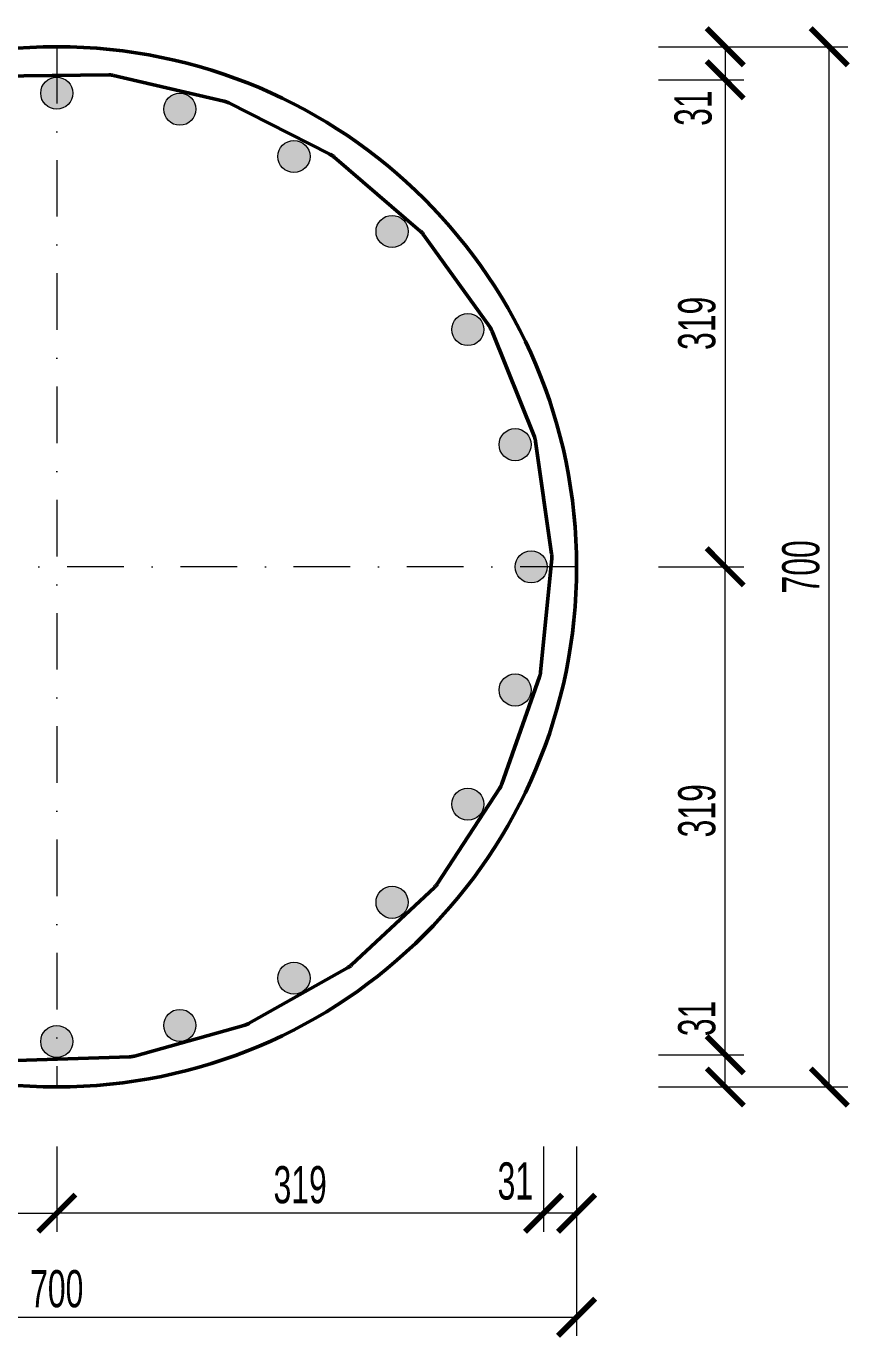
# Model space of a CAD drawing. Extents: x -483223 to 550073, y -164053 to -64662.
# Drawn here: x -247838 to -242293, y -97348 to -88522 of the extents above; entities that cross this region are included whole.
import ezdxf

# ---------------------------------------------------------------- set-up
doc = ezdxf.new("R2010")
doc.units = 0
doc.header["$MEASUREMENT"] = 0
doc.linetypes.add('DASHDOT', pattern=[25.4, 12.7, -6.35, 0, -6.35])
doc.layers.get('0').update_dxf_attribs({"color": 40, "linetype": 'CONTINUOUS'})
doc.layers.get('Defpoints').update_dxf_attribs({"linetype": 'CONTINUOUS'})
for name, color, linetype, lineweight in [('АРМАТУРА', 11, 'CONTINUOUS', 50), ('ОСН. ПОТОВЩЕНА', 251, 'CONTINUOUS', 30), ('РОЗМІР', 250, 'CONTINUOUS', 15), ('ШТРИХУВАННЯ', 250, 'CONTINUOUS', 9)]:
    doc.layers.add(name, color=color, linetype=linetype, lineweight=lineweight)
doc.layers.add('ВІСЬ', color=197, linetype='DASHDOT', lineweight=15, transparency=0.5)
doc.styles.add('РОЗМІР', font='ARIALN.TTF', dxfattribs={"width": 0.75})
doc.dimstyles.new('М 10', dxfattribs={"dimtxt": 250, "dimasz": 250, "dimexe": 125, "dimexo": 250, "dimgap": 62.5, "dimtad": 1, "dimlfac": 0.1, "dimtxsty": 'РОЗМІР', "dimblk": 'ARCHTICK', "dimcen": 250, "dimadec": 0, "dimazin": 0, "dimtfac": 1, "dimtix": 1, "dimtmove": 2, "dimatfit": 3, "dimfxl": 125, "dimlwd": -1, "dimlwe": -1, "dimarcsym": 0})

# ---------------------------------------------------------------- blocks, each defined once
blk = doc.blocks.new('_ArchTick')
at = {"color": 0, "linetype": 'ByBlock', "const_width": 0.15}
blk.add_lwpolyline([(-0.5, -0.5), (0.5, 0.5)], dxfattribs=at)
blk = doc.blocks.new('*D628')
at = {"layer": 'Defpoints', "color": 0, "ltscale": 30, "transparency": 16777216}
for p in [(-243831.6, -88660.2), (-242431.6, -88660.2), (-243831.6, -95660.2)]:
    blk.add_point(p, dxfattribs=at)
at = {"layer": 'РОЗМІР', "color": 0, "ltscale": 30, "transparency": 16777216}
for p, q in [((-243581.6, -88660.2), (-242306.6, -88660.2)), ((-242431.6, -95660.2), (-242431.6, -88660.2)), ((-243581.6, -95660.2), (-242306.6, -95660.2))]:
    blk.add_line(p, q, dxfattribs=at)
at = {"layer": 'РОЗМІР', "color": 0, "ltscale": 30, "transparency": 16777216, "xscale": 250, "yscale": 250, "zscale": 250}
for p, rotation in [((-242431.6, -88660.2), 90), ((-242431.6, -95660.2), 270)]:
    blk.add_blockref('_ArchTick', p, dxfattribs=dict(at, rotation=rotation))
at = {"layer": 'РОЗМІР', "color": 0, "ltscale": 30, "transparency": 16777216, "insert": (-242621.8, -92160.2), "char_height": 250, "attachment_point": 5, "rotation": 90, "style": 'РОЗМІР'}
blk.add_mtext('700', dxfattribs=at)
blk = doc.blocks.new('*D629')
at = {"layer": 'Defpoints', "color": 0, "ltscale": 30, "transparency": 16777216}
for p in [(-243831.6, -88660.2), (-243831.6, -88882.9), (-243131.6, -88882.9)]:
    blk.add_point(p, dxfattribs=at)
at = {"layer": 'РОЗМІР', "color": 0, "ltscale": 30, "transparency": 16777216}
for p, q in [((-243581.6, -88660.2), (-243006.6, -88660.2)), ((-243131.6, -88660.2), (-243131.6, -88882.9)), ((-243581.6, -88882.9), (-243006.6, -88882.9))]:
    blk.add_line(p, q, dxfattribs=at)
at = {"layer": 'РОЗМІР', "color": 0, "ltscale": 30, "transparency": 16777216, "xscale": 250, "yscale": 250, "zscale": 250}
for p, rotation in [((-243131.6, -88660.2), 90), ((-243131.6, -88882.9), 270)]:
    blk.add_blockref('_ArchTick', p, dxfattribs=dict(at, rotation=rotation))
at = {"layer": 'РОЗМІР', "color": 0, "ltscale": 30, "transparency": 16777216, "insert": (-243346.9, -89073), "char_height": 250, "attachment_point": 5, "rotation": 90, "style": 'РОЗМІР'}
blk.add_mtext('31', dxfattribs=at)
blk = doc.blocks.new('*D630')
at = {"layer": 'Defpoints', "color": 0, "ltscale": 30, "transparency": 16777216}
for p in [(-243831.6, -88882.9), (-243831.6, -92160.2), (-243131.6, -92160.2)]:
    blk.add_point(p, dxfattribs=at)
at = {"layer": 'РОЗМІР', "color": 0, "ltscale": 30, "transparency": 16777216}
for p, q in [((-243581.6, -88882.9), (-243006.6, -88882.9)), ((-243131.6, -88882.9), (-243131.6, -92160.2)), ((-243581.6, -92160.2), (-243006.6, -92160.2))]:
    blk.add_line(p, q, dxfattribs=at)
at = {"layer": 'РОЗМІР', "color": 0, "ltscale": 30, "transparency": 16777216, "xscale": 250, "yscale": 250, "zscale": 250}
for p, rotation in [((-243131.6, -88882.9), 90), ((-243131.6, -92160.2), 270)]:
    blk.add_blockref('_ArchTick', p, dxfattribs=dict(at, rotation=rotation))
at = {"layer": 'РОЗМІР', "color": 0, "ltscale": 30, "transparency": 16777216, "insert": (-243321.8, -90521.5), "char_height": 250, "attachment_point": 5, "rotation": 90, "style": 'РОЗМІР'}
blk.add_mtext('319', dxfattribs=at)
blk = doc.blocks.new('*D631')
at = {"layer": 'Defpoints', "color": 0, "ltscale": 30, "transparency": 16777216}
for p in [(-243831.6, -95443.1), (-243131.6, -95443.1), (-243831.6, -95660.2)]:
    blk.add_point(p, dxfattribs=at)
at = {"layer": 'РОЗМІР', "color": 0, "ltscale": 30, "transparency": 16777216}
for p, q in [((-243581.6, -95443.1), (-243006.6, -95443.1)), ((-243131.6, -95660.2), (-243131.6, -95443.1)), ((-243581.6, -95660.2), (-243006.6, -95660.2))]:
    blk.add_line(p, q, dxfattribs=at)
at = {"layer": 'РОЗМІР', "color": 0, "ltscale": 30, "transparency": 16777216, "xscale": 250, "yscale": 250, "zscale": 250}
for p, rotation in [((-243131.6, -95443.1), 90), ((-243131.6, -95660.2), 270)]:
    blk.add_blockref('_ArchTick', p, dxfattribs=dict(at, rotation=rotation))
at = {"layer": 'РОЗМІР', "color": 0, "ltscale": 30, "transparency": 16777216, "insert": (-243321.8, -95199), "char_height": 250, "attachment_point": 5, "rotation": 90, "style": 'РОЗМІР'}
blk.add_mtext('31', dxfattribs=at)
blk = doc.blocks.new('*D632')
at = {"layer": 'Defpoints', "color": 0, "ltscale": 30, "transparency": 16777216}
for p in [(-243831.6, -92160.2), (-243131.6, -92160.2), (-243831.6, -95443.1)]:
    blk.add_point(p, dxfattribs=at)
at = {"layer": 'РОЗМІР', "color": 0, "ltscale": 30, "transparency": 16777216}
for p, q in [((-243581.6, -92160.2), (-243006.6, -92160.2)), ((-243131.6, -95443.1), (-243131.6, -92160.2)), ((-243581.6, -95443.1), (-243006.6, -95443.1))]:
    blk.add_line(p, q, dxfattribs=at)
at = {"layer": 'РОЗМІР', "color": 0, "ltscale": 30, "transparency": 16777216, "xscale": 250, "yscale": 250, "zscale": 250}
for p, rotation in [((-243131.6, -92160.2), 90), ((-243131.6, -95443.1), 270)]:
    blk.add_blockref('_ArchTick', p, dxfattribs=dict(at, rotation=rotation))
at = {"layer": 'РОЗМІР', "color": 0, "ltscale": 30, "transparency": 16777216, "insert": (-243321.8, -93801.7), "char_height": 250, "attachment_point": 5, "rotation": 90, "style": 'РОЗМІР'}
blk.add_mtext('319', dxfattribs=at)
blk = doc.blocks.new('*D633')
at = {"layer": 'Defpoints', "color": 0, "ltscale": 30, "transparency": 16777216}
for p in [(-251132.1, -95809.7), (-244132.1, -95809.7), (-244132.1, -97209.7)]:
    blk.add_point(p, dxfattribs=at)
at = {"layer": 'РОЗМІР', "color": 0, "ltscale": 30, "transparency": 16777216}
for p, q in [((-251132.1, -96059.7), (-251132.1, -97334.7)), ((-244132.1, -96059.7), (-244132.1, -97334.7)), ((-251132.1, -97209.7), (-244132.1, -97209.7))]:
    blk.add_line(p, q, dxfattribs=at)
at = {"layer": 'РОЗМІР', "color": 0, "ltscale": 30, "transparency": 16777216, "xscale": 250, "yscale": 250, "zscale": 250, "rotation": 180}
blk.add_blockref('_ArchTick', (-251132.1, -97209.7), dxfattribs=at)
at = {"layer": 'РОЗМІР', "color": 0, "ltscale": 30, "transparency": 16777216, "xscale": 250, "yscale": 250, "zscale": 250}
blk.add_blockref('_ArchTick', (-244132.1, -97209.7), dxfattribs=at)
at = {"layer": 'РОЗМІР', "color": 0, "ltscale": 30, "transparency": 16777216, "insert": (-247632.1, -97019.5), "char_height": 250, "attachment_point": 5, "style": 'РОЗМІР'}
blk.add_mtext('700', dxfattribs=at)
blk = doc.blocks.new('*D634')
at = {"layer": 'Defpoints', "color": 0, "ltscale": 30, "transparency": 16777216}
for p in [(-244354.7, -95809.7), (-244132.1, -95809.7), (-244354.7, -96509.7)]:
    blk.add_point(p, dxfattribs=at)
at = {"layer": 'РОЗМІР', "color": 0, "ltscale": 30, "transparency": 16777216}
for p, q in [((-244354.7, -96059.7), (-244354.7, -96634.7)), ((-244132.1, -96059.7), (-244132.1, -96634.7)), ((-244132.1, -96509.7), (-244354.7, -96509.7))]:
    blk.add_line(p, q, dxfattribs=at)
at = {"layer": 'РОЗМІР', "color": 0, "ltscale": 30, "transparency": 16777216, "xscale": 250, "yscale": 250, "zscale": 250, "rotation": 180}
blk.add_blockref('_ArchTick', (-244354.7, -96509.7), dxfattribs=at)
at = {"layer": 'РОЗМІР', "color": 0, "ltscale": 30, "transparency": 16777216, "xscale": 250, "yscale": 250, "zscale": 250}
blk.add_blockref('_ArchTick', (-244132.1, -96509.7), dxfattribs=at)
at = {"layer": 'РОЗМІР', "color": 0, "ltscale": 30, "transparency": 16777216, "insert": (-244544.9, -96294.4), "char_height": 250, "attachment_point": 5, "style": 'РОЗМІР'}
blk.add_mtext('31', dxfattribs=at)
blk = doc.blocks.new('*D635')
at = {"layer": 'Defpoints', "color": 0, "ltscale": 30, "transparency": 16777216}
for p in [(-247632.1, -95809.7), (-244354.7, -95809.7), (-247632.1, -96509.7)]:
    blk.add_point(p, dxfattribs=at)
at = {"layer": 'РОЗМІР', "color": 0, "ltscale": 30, "transparency": 16777216}
for p, q in [((-247632.1, -96059.7), (-247632.1, -96634.7)), ((-244354.7, -96059.7), (-244354.7, -96634.7)), ((-244354.7, -96509.7), (-247632.1, -96509.7))]:
    blk.add_line(p, q, dxfattribs=at)
at = {"layer": 'РОЗМІР', "color": 0, "ltscale": 30, "transparency": 16777216, "xscale": 250, "yscale": 250, "zscale": 250, "rotation": 180}
blk.add_blockref('_ArchTick', (-247632.1, -96509.7), dxfattribs=at)
at = {"layer": 'РОЗМІР', "color": 0, "ltscale": 30, "transparency": 16777216, "xscale": 250, "yscale": 250, "zscale": 250}
blk.add_blockref('_ArchTick', (-244354.7, -96509.7), dxfattribs=at)
at = {"layer": 'РОЗМІР', "color": 0, "ltscale": 30, "transparency": 16777216, "insert": (-245993.4, -96319.5), "char_height": 250, "attachment_point": 5, "style": 'РОЗМІР'}
blk.add_mtext('319', dxfattribs=at)
blk = doc.blocks.new('*D637')
at = {"layer": 'Defpoints', "color": 0, "ltscale": 30, "transparency": 16777216}
for p in [(-250915, -95809.7), (-247632.1, -95809.7), (-247632.1, -96509.7)]:
    blk.add_point(p, dxfattribs=at)
at = {"layer": 'РОЗМІР', "color": 0, "ltscale": 30, "transparency": 16777216}
for p, q in [((-250915, -96059.7), (-250915, -96634.7)), ((-247632.1, -96059.7), (-247632.1, -96634.7)), ((-250915, -96509.7), (-247632.1, -96509.7))]:
    blk.add_line(p, q, dxfattribs=at)
at = {"layer": 'РОЗМІР', "color": 0, "ltscale": 30, "transparency": 16777216, "xscale": 250, "yscale": 250, "zscale": 250, "rotation": 180}
blk.add_blockref('_ArchTick', (-250915, -96509.7), dxfattribs=at)
at = {"layer": 'РОЗМІР', "color": 0, "ltscale": 30, "transparency": 16777216, "xscale": 250, "yscale": 250, "zscale": 250}
blk.add_blockref('_ArchTick', (-247632.1, -96509.7), dxfattribs=at)
at = {"layer": 'РОЗМІР', "color": 0, "ltscale": 30, "transparency": 16777216, "insert": (-249273.5, -96319.5), "char_height": 250, "attachment_point": 5, "style": 'РОЗМІР'}
blk.add_mtext('319', dxfattribs=at)

msp = doc.modelspace()

# ---------------------------------------------------------------- hatches: boundary and pattern name
at = {"layer": 'ШТРИХУВАННЯ'}
h = msp.add_hatch(color=7, dxfattribs=at)
h.set_gradient(color1=(51, 51, 51), color2=(51, 51, 51), tint=1)
h.paths.add_polyline_path([(-247740.12, -88972.3799, 1), (-247523.9965, -88972.3799, 1)])
h = msp.add_hatch(color=7, dxfattribs=at)
h.set_gradient(color1=(51, 51, 51), color2=(51, 51, 51), tint=1)
h.paths.add_polyline_path([(-246911.6465, -89080.4416, 1), (-246695.523, -89080.4416, 1)])
h = msp.add_hatch(color=7, dxfattribs=at)
h.set_gradient(color1=(51, 51, 51), color2=(51, 51, 51), tint=1)
h.paths.add_polyline_path([(-246143.2074, -89398.6234, 1), (-245927.0839, -89398.6234, 1)])
h = msp.add_hatch(color=7, dxfattribs=at)
h.set_gradient(color1=(51, 51, 51), color2=(51, 51, 51), tint=1)
h.paths.add_polyline_path([(-245482.8301, -89902.9116, 1), (-245266.7066, -89902.9116, 1)])
h = msp.add_hatch(color=7, dxfattribs=at)
h.set_gradient(color1=(51, 51, 51), color2=(51, 51, 51), tint=1)
h.paths.add_polyline_path([(-244972.5385, -90563.289, 1), (-244756.415, -90563.289, 1)])
h = msp.add_hatch(color=7, dxfattribs=at)
h.set_gradient(color1=(51, 51, 51), color2=(51, 51, 51), tint=1)
h.paths.add_polyline_path([(-244654.3567, -91337.7315, 1), (-244438.2332, -91337.7315, 1)])
h = msp.add_hatch(color=7, dxfattribs=at)
h.set_gradient(color1=(51, 51, 51), color2=(51, 51, 51), tint=1)
h.paths.add_polyline_path([(-244546.2949, -92160.2015, 1), (-244330.1714, -92160.2015, 1)])
h = msp.add_hatch(color=7, dxfattribs=at)
h.set_gradient(color1=(51, 51, 51), color2=(51, 51, 51), tint=1)
h.paths.add_polyline_path([(-244654.3567, -92988.6749, 1), (-244438.2332, -92988.6749, 1)])
h = msp.add_hatch(color=7, dxfattribs=at)
h.set_gradient(color1=(51, 51, 51), color2=(51, 51, 51), tint=1)
h.paths.add_polyline_path([(-244972.5385, -93757.114, 1), (-244756.415, -93757.114, 1)])
h = msp.add_hatch(color=7, dxfattribs=at)
h.set_gradient(color1=(51, 51, 51), color2=(51, 51, 51), tint=1)
h.paths.add_polyline_path([(-245482.8301, -94417.4914, 1), (-245266.7066, -94417.4914, 1)])
h = msp.add_hatch(color=7, dxfattribs=at)
h.set_gradient(color1=(51, 51, 51), color2=(51, 51, 51), tint=1)
h.paths.add_polyline_path([(-246143.2074, -94927.783, 1), (-245927.0839, -94927.783, 1)])
h = msp.add_hatch(color=7, dxfattribs=at)
h.set_gradient(color1=(51, 51, 51), color2=(51, 51, 51), tint=1)
h.paths.add_polyline_path([(-246911.6465, -95245.9648, 1), (-246695.523, -95245.9648, 1)])
h = msp.add_hatch(color=7, dxfattribs=at)
h.set_gradient(color1=(51, 51, 51), color2=(51, 51, 51), tint=1)
h.paths.add_polyline_path([(-247740.12, -95354.0265, 1), (-247523.9965, -95354.0265, 1)])

# ---------------------------------------------------------------- linework, layer by layer
at = {"layer": 'АРМАТУРА', "color": 7}
for p, q in [((-248046.3466, -88857.5628), (-247282.1898, -88849.3128)), ((-247282.1898, -88849.311), (-247279.7458, -88849.333)), ((-247279.7458, -88849.333), (-247277.3036, -88849.3989)), ((-247277.3036, -88849.3989), (-247274.8614, -88849.5052)), ((-247274.8614, -88849.5052), (-247272.4229, -88849.6536)), ((-247272.4229, -88849.6536), (-247269.988, -88849.846)), ((-247269.988, -88849.846), (-247267.555, -88850.0805)), ((-247267.555, -88850.0805), (-247265.1275, -88850.3553)), ((-247265.1275, -88850.3553), (-247262.7036, -88850.6741)), ((-247262.7036, -88850.6741), (-247260.2871, -88851.035)), ((-247260.2871, -88851.035), (-247257.8778, -88851.4381)), ((-247257.8778, -88851.4381), (-247255.4741, -88851.8833)), ((-247255.4741, -88851.8833), (-247253.0796, -88852.3706)), ((-247253.0796, -88852.3706), (-247250.6942, -88852.8983)), ((-247250.6942, -88852.8983), (-247250.3644, -88852.9752)), ((-247250.3644, -88852.9752), (-246506.1483, -89026.6035)), ((-246506.1483, -89026.6035), (-246503.7738, -89027.1788)), ((-246503.7738, -89027.1788), (-246501.4104, -89027.7962)), ((-246501.4104, -89027.7962), (-246499.0562, -89028.4539)), ((-246499.0562, -89028.4539), (-246496.7148, -89029.1538)), ((-246496.7148, -89029.1538), (-246494.3862, -89029.8939)), ((-246494.3862, -89029.8939), (-246492.0704, -89030.6744)), ((-246492.0704, -89030.6744), (-246489.7692, -89031.4952)), ((-246489.7692, -89031.4952), (-246487.4828, -89032.3563)), ((-246487.4828, -89032.3563), (-246485.211, -89033.2577)), ((-246485.211, -89033.2577), (-246482.9557, -89034.1976)), ((-246482.9557, -89034.1976), (-246480.7168, -89035.1777)), ((-246480.7168, -89035.1777), (-246478.4945, -89036.1963)), ((-246478.4945, -89036.1963), (-246476.2923, -89037.2517)), ((-246476.2923, -89037.2517), (-246474.6343, -89038.0798)), ((-246474.6343, -89038.0798), (-245793.0228, -89383.6324)), ((-245793.0228, -89383.6324), (-245790.8518, -89384.7574)), ((-245790.8518, -89384.7574), (-245788.7028, -89385.9189)), ((-245788.7028, -89385.9189), (-245786.572, -89387.1171)), ((-245786.572, -89387.1171), (-245784.4651, -89388.3519)), ((-245784.4651, -89388.3519), (-245782.3783, -89389.6253)), ((-245782.3783, -89389.6253), (-245780.3154, -89390.9334)), ((-245780.3154, -89390.9334), (-245778.2744, -89392.2781)), ((-245778.2744, -89392.2781), (-245776.2573, -89393.6577)), ((-245776.2573, -89393.6577), (-245774.2658, -89395.0721)), ((-245774.2658, -89395.0721), (-245772.2981, -89396.5231)), ((-245772.2981, -89396.5231), (-245770.3561, -89398.0053)), ((-245770.3561, -89398.0053), (-245768.4415, -89399.5223)), ((-245768.4415, -89399.5223), (-245766.5526, -89401.0722)), ((-245766.5526, -89401.0722), (-245765.1383, -89402.2686)), ((-245765.1383, -89402.2686), (-245185.2011, -89899.9388)), ((-245185.2011, -89899.9407), (-245183.3599, -89901.5474)), ((-245183.3599, -89901.5474), (-245181.5479, -89903.1872)), ((-245181.5479, -89903.1872), (-245179.7653, -89904.858)), ((-245179.7653, -89904.858), (-245178.0102, -89906.5582)), ((-245178.0102, -89906.5582), (-245176.2862, -89908.2914)), ((-245176.2862, -89908.2914), (-245174.5933, -89910.052)), ((-245174.5933, -89910.052), (-245172.9316, -89911.842)), ((-245172.9316, -89911.842), (-245171.301, -89913.6631)), ((-245171.301, -89913.6631), (-245169.7016, -89915.5099)), ((-245169.7016, -89915.5099), (-245168.1351, -89917.3859)), ((-245168.1351, -89917.3859), (-245166.6017, -89919.2876)), ((-245166.6017, -89919.2876), (-245165.1012, -89921.2187)), ((-245165.1012, -89921.2187), (-245163.6355, -89923.1717)), ((-245163.6355, -89923.1717), (-245162.5472, -89924.6704)), ((-245162.5472, -89924.6704), (-244717.5297, -90545.9287)), ((-244717.5297, -90545.9287), (-244716.1263, -90547.9294)), ((-244716.1263, -90547.9294), (-244714.7559, -90549.952)), ((-244714.7559, -90549.952), (-244713.4203, -90551.9966)), ((-244713.4203, -90551.9966), (-244712.1214, -90554.0669)), ((-244712.1214, -90554.0669), (-244710.8572, -90556.1592)), ((-244710.8572, -90556.1592), (-244709.6315, -90558.2734)), ((-244709.6315, -90558.2734), (-244708.4425, -90560.4078)), ((-244708.4425, -90560.4078), (-244707.2919, -90562.5642)), ((-244707.2919, -90562.5642), (-244706.178, -90564.737)), ((-244706.178, -90564.737), (-244705.1007, -90566.9319)), ((-244705.1007, -90566.9319), (-244704.0638, -90569.1451)), ((-244704.0638, -90569.1451), (-244703.0653, -90571.3747)), ((-244703.0653, -90571.3747), (-244702.1053, -90573.6227)), ((-244702.1053, -90573.6227), (-244701.4036, -90575.3376)), ((-244701.4036, -90575.3357), (-244416.8159, -91284.5698)), ((-244416.8159, -91284.5698), (-244415.9273, -91286.8452)), ((-244415.9273, -91286.8452), (-244415.0772, -91289.1353)), ((-244415.0772, -91289.1353), (-244414.2656, -91291.442)), ((-244414.2656, -91291.442), (-244413.4962, -91293.7614)), ((-244413.4962, -91293.7614), (-244412.767, -91296.0919)), ((-244412.767, -91296.0919), (-244412.0781, -91298.4369)), ((-244412.0781, -91298.4369), (-244411.4313, -91300.793)), ((-244411.4313, -91300.793), (-244410.8249, -91303.1601)), ((-244410.8249, -91303.1601), (-244410.2588, -91305.5382)), ((-244410.2588, -91305.5382), (-244409.7367, -91307.9254)), ((-244409.7367, -91307.9254), (-244409.2548, -91310.32)), ((-244409.2548, -91310.32), (-244408.8151, -91312.7237)), ((-244408.8151, -91312.7237), (-244408.4175, -91315.1347)), ((-244408.4175, -91315.1347), (-244408.1427, -91316.9668)), ((-244408.1427, -91316.9668), (-244300.2997, -92073.5203)), ((-244299.5742, -92107.0515), (-244374.6556, -92867.555)), ((-244300.2997, -92073.5203), (-244299.9754, -92075.9424)), ((-244299.9754, -92075.9424), (-244299.6933, -92078.3699)), ((-244299.6933, -92078.3699), (-244299.4551, -92080.8011)), ((-244299.4057, -92105.2066), (-244299.5742, -92107.0515)), ((-244299.4551, -92080.8011), (-244299.2591, -92083.2378)), ((-244299.2188, -92102.7698), (-244299.4057, -92105.2066)), ((-244299.2591, -92083.2378), (-244299.1034, -92085.6763)), ((-244299.0741, -92100.3313), (-244299.2188, -92102.7698)), ((-244299.1034, -92085.6763), (-244298.9934, -92088.1167)), ((-244298.9733, -92097.8891), (-244299.0741, -92100.3313)), ((-244298.9934, -92088.1167), (-244298.9238, -92090.5607)), ((-244298.9147, -92095.447), (-244298.9733, -92097.8891)), ((-244298.9238, -92090.5607), (-244298.8982, -92093.0029)), ((-244298.8982, -92093.0029), (-244298.9147, -92095.447)), ((-244381.9235, -92900.2965), (-244635.6275, -93621.1552)), ((-244381.3189, -92898.5468), (-244381.9235, -92900.2965)), ((-244380.5586, -92896.2237), (-244381.3189, -92898.5468)), ((-244379.8386, -92893.8878), (-244380.5586, -92896.2237)), ((-244379.1607, -92891.5409), (-244379.8386, -92893.8878)), ((-244378.5232, -92889.183), (-244379.1607, -92891.5409)), ((-244377.9259, -92886.8122), (-244378.5232, -92889.183)), ((-244377.3707, -92884.4323), (-244377.9259, -92886.8122)), ((-244376.856, -92882.0433), (-244377.3707, -92884.4323)), ((-244376.3851, -92879.6469), (-244376.856, -92882.0433)), ((-244375.9545, -92877.2413), (-244376.3851, -92879.6469)), ((-244375.5661, -92874.8285), (-244375.9545, -92877.2413)), ((-244375.2198, -92872.4101), (-244375.5661, -92874.8285)), ((-244374.9176, -92869.9844), (-244375.2198, -92872.4101)), ((-244374.6556, -92867.555), (-244374.9176, -92869.9844)), ((-244645.704, -93643.3841), (-244646.9205, -93645.502)), ((-244644.5241, -93641.2442), (-244645.704, -93643.3841)), ((-244643.3809, -93639.0842), (-244644.5241, -93641.2442)), ((-244642.2761, -93636.9039), (-244643.3809, -93639.0842)), ((-244641.208, -93634.7054), (-244642.2761, -93636.9039)), ((-244640.1802, -93632.4886), (-244641.208, -93634.7054)), ((-244639.1909, -93630.2553), (-244640.1802, -93632.4886)), ((-244638.24, -93628.0036), (-244639.1909, -93630.2553)), ((-244637.3295, -93625.7373), (-244638.24, -93628.0036)), ((-244636.4574, -93623.4527), (-244637.3295, -93625.7373)), ((-244635.6275, -93621.1552), (-244636.4574, -93623.4527)), ((-244650.4693, -93651.231), (-245068.249, -94291.1218)), ((-244649.4653, -93649.6737), (-244650.4693, -93651.231)), ((-244648.1755, -93647.5998), (-244649.4653, -93649.6737)), ((-244646.9205, -93645.502), (-244648.1755, -93647.5998)), ((-245089.8146, -94316.8097), (-245647.7262, -94839.0521)), ((-245088.4717, -94315.5346), (-245089.8146, -94316.8097)), ((-245086.7239, -94313.8252), (-245088.4717, -94315.5346)), ((-245085.0072, -94312.0865), (-245086.7239, -94313.8252)), ((-245083.3216, -94310.3185), (-245085.0072, -94312.0865)), ((-245081.6672, -94308.5194), (-245083.3216, -94310.3185)), ((-245080.0422, -94306.6946), (-245081.6672, -94308.5194)), ((-245078.4519, -94304.8387), (-245080.0422, -94306.6946)), ((-245076.8928, -94302.9571), (-245078.4519, -94304.8387)), ((-245075.3666, -94301.0481), (-245076.8928, -94302.9571)), ((-245073.8753, -94299.1134), (-245075.3666, -94301.0481)), ((-245072.417, -94297.1531), (-245073.8753, -94299.1134)), ((-245070.9934, -94295.1671), (-245072.417, -94297.1531)), ((-245069.6028, -94293.1573), (-245070.9934, -94295.1671)), ((-245068.249, -94291.1218), (-245069.6028, -94293.1573)), ((-245674.779, -94858.8754), (-246340.8377, -95233.5329)), ((-245673.1723, -94857.9575), (-245674.779, -94858.8754)), ((-245671.069, -94856.7136), (-245673.1723, -94857.9575)), ((-245668.9877, -94855.4329), (-245671.069, -94856.7136)), ((-245666.9303, -94854.1156), (-245668.9877, -94855.4329)), ((-245664.8948, -94852.7635), (-245666.9303, -94854.1156)), ((-245662.8832, -94851.3748), (-245664.8948, -94852.7635)), ((-245660.8972, -94849.9512), (-245662.8832, -94851.3748)), ((-245658.935, -94848.4947), (-245660.8972, -94849.9512)), ((-245657.0003, -94847.0034), (-245658.935, -94848.4947)), ((-245655.0894, -94845.4791), (-245657.0003, -94847.0034)), ((-245653.2079, -94843.92), (-245655.0894, -94845.4791)), ((-245651.3519, -94842.3297), (-245653.2079, -94843.92)), ((-245649.5253, -94840.7064), (-245651.3519, -94842.3297)), ((-245647.7262, -94839.0521), (-245649.5253, -94840.7064)), ((-246371.8277, -95246.3576), (-247107.8525, -95451.9542)), ((-246370.0469, -95245.8482), (-246371.8277, -95246.3576)), ((-246367.7091, -95245.1392), (-246370.0469, -95245.8482)), ((-246365.3824, -95244.3899), (-246367.7091, -95245.1392)), ((-246363.0702, -95243.6003), (-246365.3824, -95244.3899)), ((-246360.7728, -95242.7703), (-246363.0702, -95243.6003)), ((-246358.49, -95241.9001), (-246360.7728, -95242.7703)), ((-246356.2219, -95240.9895), (-246358.49, -95241.9001)), ((-246353.9702, -95240.0405), (-246356.2219, -95240.9895)), ((-246351.735, -95239.053), (-246353.9702, -95240.0405)), ((-246349.5182, -95238.0252), (-246351.735, -95239.053)), ((-246347.3197, -95236.9589), (-246349.5182, -95238.0252)), ((-246345.1395, -95235.8542), (-246347.3197, -95236.9589)), ((-246342.9776, -95234.7127), (-246345.1395, -95235.8542)), ((-246340.8377, -95233.5329), (-246342.9776, -95234.7127)), ((-247141.0026, -95457.0456), (-247904.8021, -95481.7918)), ((-247144.0365, -95457.1097), (-247141.0026, -95457.0456)), ((-247141.5943, -95457.0621), (-247144.0365, -95457.1097)), ((-247139.1522, -95456.9723), (-247141.5943, -95457.0621)), ((-247136.7118, -95456.8404), (-247139.1522, -95456.9723)), ((-247134.2751, -95456.6645), (-247136.7118, -95456.8404)), ((-247131.8403, -95456.4465), (-247134.2751, -95456.6645)), ((-247129.4109, -95456.1864), (-247131.8403, -95456.4465)), ((-247126.987, -95455.884), (-247129.4109, -95456.1864)), ((-247124.5668, -95455.5396), (-247126.987, -95455.884)), ((-247122.1539, -95455.153), (-247124.5668, -95455.5396)), ((-247119.7484, -95454.7243), (-247122.1539, -95455.153)), ((-247117.3501, -95454.2535), (-247119.7484, -95454.7243)), ((-247114.9611, -95453.7405), (-247117.3501, -95454.2535)), ((-247112.5812, -95453.1854), (-247114.9611, -95453.7405)), ((-247110.2123, -95452.5899), (-247112.5812, -95453.1854)), ((-247107.8525, -95451.9542), (-247110.2123, -95452.5899))]:
    msp.add_line(p, q, dxfattribs=at)
at = {"layer": 'ВІСЬ', "color": 7, "ltscale": 30}
for p, q in [((-247632.0582, -88660.2015), (-247632.0582, -95660.2015)), ((-244132.0582, -92160.2015), (-251132.0582, -92160.2015))]:
    msp.add_line(p, q, dxfattribs=at)
at = {"layer": 'ОСН. ПОТОВЩЕНА', "color": 7, "lineweight": 50}
msp.add_circle((-247632.0582, -92160.2015), 3500, dxfattribs=at)
at = {"layer": 'ШТРИХУВАННЯ', "color": 7}
for centre in [(-247632.0582, -88972.3799), (-246803.5848, -89080.4416), (-246035.1457, -89398.6234), (-245374.7683, -89902.9116), (-244864.4767, -90563.289), (-244546.2949, -91337.7315), (-244438.2332, -92160.2015), (-244546.2949, -92988.6749), (-244864.4767, -93757.114), (-245374.7683, -94417.4914), (-246035.1457, -94927.783), (-246803.5848, -95245.9648), (-247632.0582, -95354.0265)]:
    msp.add_circle(centre, 108.0617, dxfattribs=at)

# ---------------------------------------------------------------- dimensions: what is measured, and where the dimension line sits
at = {"layer": 'РОЗМІР', "color": 7, "ltscale": 30}
for base, p1, p2, angle, picture, middle in [((-242431.6257, -88660.2015), (-243831.6257, -95660.2015), (-243831.6257, -88660.2015), 270, '*D628', (-242621.7689, -92160.2015)), ((-244132.0582, -97209.6579), (-251132.0582, -95809.6579), (-244132.0582, -95809.6579), 180, '*D633', (-247632.0582, -97019.5146))]:
    dim = msp.add_linear_dim(base=base, p1=p1, p2=p2, angle=angle, dimstyle='М 10', override={"dimtxsty": 'РОЗМІР'}, dxfattribs=at)
    dim.commit()
    dim.dimension.update_dxf_attribs({"geometry": picture, "text_midpoint": middle})
for base, p1, p2, angle, picture, middle in [((-243131.6257, -88882.8926), (-243831.6257, -88660.2015), (-243831.6257, -88882.8926), 270, '*D629', (-243346.8919, -89073.0439)), ((-243131.6257, -95443.1382), (-243831.6257, -95660.2015), (-243831.6257, -95443.1382), 90, '*D631', (-243321.7689, -95199.0304)), ((-244354.7494, -96509.6579), (-244132.0582, -95809.6579), (-244354.7494, -95809.6579), 180, '*D634', (-244544.9007, -96294.3916))]:
    dim = msp.add_linear_dim(base=base, p1=p1, p2=p2, angle=angle, text='31', dimstyle='М 10', override={"dimtxsty": 'РОЗМІР'}, dxfattribs=at)
    dim.commit()
    dim.dimension.update_dxf_attribs({"geometry": picture, "text_midpoint": middle, "dimtype": 160})
for base, p1, p2, angle, picture, middle in [((-243131.6257, -92160.2015), (-243831.6257, -88882.8926), (-243831.6257, -92160.2015), 270, '*D630', (-243321.7689, -90521.5471)), ((-243131.6257, -92160.2015), (-243831.6257, -95443.1382), (-243831.6257, -92160.2015), 90, '*D632', (-243321.7689, -93801.6698)), ((-247632.0582, -96509.6579), (-244354.7494, -95809.6579), (-247632.0582, -95809.6579), 180, '*D635', (-245993.4038, -96319.5146))]:
    dim = msp.add_linear_dim(base=base, p1=p1, p2=p2, angle=angle, text='319', dimstyle='М 10', override={"dimtxsty": 'РОЗМІР'}, dxfattribs=at)
    dim.commit()
    dim.dimension.update_dxf_attribs({"geometry": picture, "text_midpoint": middle})
dim = msp.add_linear_dim(base=(-247632.0582, -96509.6579), p1=(-250914.9949, -95809.6579), p2=(-247632.0582, -95809.6579), text='319', dimstyle='М 10', override={"dimtxsty": 'РОЗМІР'}, dxfattribs=at)
dim.commit()
dim.dimension.update_dxf_attribs({"geometry": '*D637', "text_midpoint": (-249273.5266, -96319.5146)})

doc.saveas('drawing.dxf')
